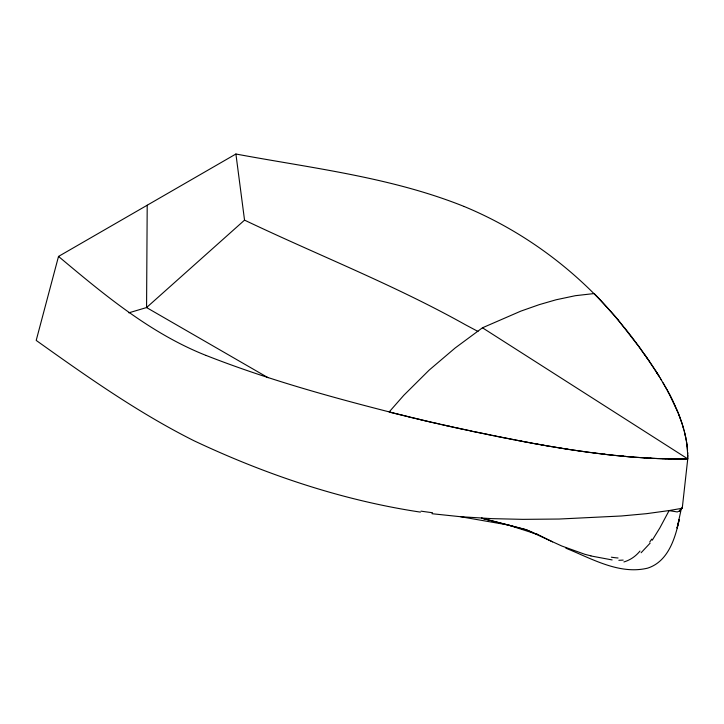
<?xml version="1.0" encoding="UTF-8"?>
<svg xmlns="http://www.w3.org/2000/svg" width="724" height="724" viewBox="0 0 724 724"><rect width="100%" height="100%" fill="white"/><g stroke="black" fill="none" stroke-linecap="round" stroke-linejoin="round"><path stroke-width="1.09" d="M147.207 205.218L146.565 307.555L268.052 377.693M687.791 458.328L687.8 456.79M669.619 510.474L682.252 508.248L682.252 507.09M687.791 458.518L682.252 508.248M464.066 206.458C391.313 177.262 312.442 168.276 235.906 154.013L58.517 256.432L36.2 340.416C86.98 376.625 138.221 412.807 194.104 440.807C265.853 474.618 341.818 500.266 420.4 512.112M679.664 511.533L680.316 509.415M652.252 540.213L659.836 527.95L669.121 510.556M650.143 543.118L641.111 552.747M235.906 154.013L244.54 220.132L146.565 307.555L128.827 312.831M598.576 298.044L594.205 293.555L575.372 295.691L556.041 299.79L539.235 304.65L520.873 311.112L482.465 327.791L455.143 348L429.205 370.064L403.766 395.331L389.186 411.929L390.082 412.155M623.183 560.105L618.848 560.304M687.438 458.907L687.773 455.052M687.103 458.916L685.737 458.935M685.402 458.944L674.659 458.971M682.678 458.971L687.782 458.907L482.465 327.791M682.334 458.971L680.976 458.98M680.632 458.98L679.619 458.98M679.275 458.98L677.917 458.98M677.574 458.98L676.551 458.98M676.216 458.971L670.026 458.907M674.515 458.962L671.8 458.935M671.456 458.926L670.777 458.916M670.433 458.907L668.198 458.88M669.754 458.898L669.076 458.88M668.741 458.88L665.465 458.817M668.062 458.862L666.361 458.826M666.017 458.817L663.646 458.763M665.338 458.799L664.659 458.781M664.324 458.772L662.741 458.735M663.302 458.745L660.921 458.681M662.632 458.717L657.066 458.536M660.596 458.654L659.238 458.6M658.894 458.591L655.03 458.446M656.867 458.509L655.854 458.464M654.831 458.419L653.817 458.373M655.51 458.455L651.971 458.31M652.804 458.328L653.482 458.364M651.79 458.283L650.749 458.247M650.957 458.256L652.469 458.31M650.143 458.211L650.776 458.229M650.442 458.229L651.111 458.247M649.763 458.174L647.672 458.084M649.319 458.174L650.433 458.211M649.084 458.138L646.849 458.03M647.736 458.066L632.876 457.079M646.722 458.002L644.378 457.885M644.36 457.867L643.346 457.803M643.012 457.776L640.984 457.64M639.645 457.55L640.649 457.622M638.966 457.505L637.962 457.432M637.618 457.414L633.925 457.134M633.591 457.106L629.002 456.763M431.938 513.714L460.663 516.728L491.886 518.637L522.764 519.352L559.1 519.036L621.454 515.977L646.55 513.669L668.876 510.592L677.284 511.94L679.999 510.746L681.456 508.103L677.076 528.104L679.212 519.551C675.23 538.439 668.125 561.553 647.654 568.141C619.165 575.01 591.363 558.421 565.86 548.195M632.577 457.025L630.903 456.889M629.898 456.808L630.568 456.862M628.894 456.726L627.065 456.6M628.034 456.681L629.563 456.781M627.889 456.636L626.097 456.509M625.129 456.428L626.884 456.545M625.21 456.401L623.482 456.274M625.88 456.455L624.034 456.328M622.939 456.22L623.871 456.274M623.201 456.22L609.952 454.907M622.387 456.174L623.536 456.247M621.527 456.057L620.522 455.966M621.292 456.066L622.197 456.12M620.197 455.93L619.192 455.83M618.857 455.803L617.527 455.668M617.192 455.631L614.522 455.36M613.861 455.287L612.857 455.179M612.522 455.152L611.527 455.043M612.133 559.933L590.856 555.942M611.192 455.007L608.413 454.735M609.536 454.826L604.667 454.31M607.164 454.6L608.205 454.672M607.21 454.563L605.291 454.382M604.223 454.219L603.228 454.102M604.884 454.292L586.159 451.966M604.042 454.238L605.219 454.337M602.567 454.02L601.246 453.867M599.255 453.622L600.911 453.821M598.929 453.577L597.273 453.378M596.947 453.333L595.626 453.17M595.3 453.124L593.318 452.871M592.983 452.826L591.671 452.654M591.01 452.563L590.024 452.437M589.363 452.346L588.051 452.174M587.39 452.084L575.336 450.418M585.752 451.857L582.141 451.351M581.815 451.305L578.865 450.88M577.227 450.645L578.539 450.835M576.576 450.545L572.349 449.975M575.263 450.355L571.164 449.794M572.331 449.912L568.802 449.432M570.693 449.667L567.616 449.251M567.761 449.215L565.254 448.88M566.439 449.07L568.412 449.314M565.489 448.853L561.145 448.228M564.077 448.69L566.141 448.961M562.566 448.391L563.86 448.599M561.263 448.183L558.213 447.749M559.679 447.984L562.24 448.337M559.643 447.921L555.29 447.269M557.697 447.595L553.824 447.025M555.109 447.17L550.828 446.518M553.163 446.844L547.769 445.993M550.584 446.409L546.24 445.731M546.385 445.685L543.181 445.197M544.71 445.468L547.353 445.848M460.663 516.728L508.266 525.009L526.185 529.724L534.022 532.964M544.457 445.351L541.652 444.925M540.131 444.654L543.163 445.124M539.95 444.554L535.063 443.749M541.552 444.835L537.597 444.201M537.697 444.147L533.38 443.441M535.136 443.685L530.357 442.889M532.565 443.215L527.334 442.328M530.004 442.744L524.321 441.758M527.126 442.201L521.307 441.188M524.248 441.667L518.294 440.608M521.38 441.115L515.289 440.029M517.877 440.445L512.284 439.45M514.375 439.767L509.28 438.862M512.465 439.396L502.112 437.441M508.655 438.644L496.755 436.364M501.994 437.323L494.972 436.002M491.379 435.278L496.293 436.174M490.61 435.015L473.469 431.567M487.786 434.545L494.085 435.73M487.451 434.373L469.894 430.807M472.03 431.151L466.328 430.047M468.89 430.49L459.695 428.617M465.758 429.821L453.432 427.26M459.505 428.463L449.269 426.336M452.952 427.033L446.337 425.685M449.532 426.273L443.414 425.033M446.418 425.585L440.5 424.373M443.007 424.816L428.861 421.712M439.287 423.974L424.644 420.734M428.472 421.495L420.707 419.802M424.472 420.563L408.074 416.78M420.481 419.621L390.236 412.345M407.341 416.454L402.481 415.259M402.173 415.187C335.945 398.481 269.762 380.471 206.114 355.448M552.539 541.878L537.95 534.584L508.266 525.009L481.424 518.14L526.185 529.724L561.824 546.023L584.811 554.285A396.951 269.029 -72.8 0 0 590.893 555.815M206.041 355.43C150.42 333.42 103.858 294.451 58.517 256.432M535.986 533.769L537.95 534.584M464.138 206.485C526.936 232.531 582.666 274.993 624.785 328.325M244.54 220.132C318.08 255.192 394.308 284.921 465.487 324.795L478.003 331.456M598.73 298.207L615.056 316.261M615.346 316.596L616.477 317.936M616.622 318.108L617.889 319.61M618.034 319.782L637.717 345.167M624.803 328.062L630.296 335.067M630.559 335.411L631.88 337.131M632.007 337.303L633.581 339.366M633.708 339.538L634.749 340.923M635.138 341.438L636.423 343.167M636.55 343.348L644.849 355.031M637.962 345.248L640.622 348.905M640.749 349.077L645.546 356.027M644.867 354.832L646.93 358M645.482 355.71L656.541 372.335M646.957 357.819L648.903 360.624M649.138 360.977L652.243 365.566M652.478 365.919L653.301 367.159M653.537 367.511L654.46 368.932M654.695 369.285L655.736 370.887M655.844 371.068L656.84 372.806M656.415 371.955L657.139 373.267M656.759 372.489L657.428 373.738M657.102 373.023L657.727 374.208M657.329 373.376L658.026 374.679M657.664 373.91L658.315 375.141M658.333 374.987L659.446 376.77M658.225 374.806L658.614 375.611M658.559 375.34L659.953 377.774M659.998 377.666L666.759 389.412M660.985 379.276L661.528 380.181M663.13 382.878L663.971 384.317M664.071 384.498L664.487 385.222M664.904 385.946L665.419 386.851M665.519 387.032L666.333 388.48M666.433 388.661L669.257 394.028M667.039 389.747L667.438 390.471M667.537 390.652L668.198 392.046M668.324 392.109L668.904 393.204M669.193 393.747L677.917 412.454M669.383 394.118L669.673 394.661M669.772 394.842L670.243 395.757M670.334 395.938L670.714 396.671M670.804 396.852L671.266 397.766M671.356 397.956L671.818 398.87M671.908 399.051L672.27 399.784M672.361 399.974L672.723 400.707M672.804 400.888L673.248 401.811M673.338 401.992L674.288 404.019M674.379 404.2L675.221 406.046M675.302 406.236L676.687 409.386M676.768 409.567L677.157 410.499M677.239 410.68L677.628 411.748M677.7 411.793L678.678 414.219M678.234 413.096L681.293 421.431M678.75 414.399L679.04 415.151M679.112 415.341L679.402 416.083M679.474 416.273L679.682 416.834M679.755 417.015L680.026 417.766M680.098 417.956L680.967 420.391M681.23 421.142L681.501 422.047M681.356 421.513L681.601 422.354M681.546 422.083L682.189 424.128M681.673 422.454L682.008 423.585M682.108 423.775L683.773 429.441M682.461 424.907L682.868 426.228M682.922 426.409L683.203 427.359M683.257 427.549L683.583 428.68M683.691 429.061L684.18 430.943M684.108 430.572L685.818 438.002M684.497 432.092L684.958 433.993M685.004 434.183L685.266 435.323M685.311 435.513L685.474 436.273M685.519 436.463L685.791 437.794M685.872 438.183L686.949 444.762M686.017 438.943L686.298 440.473M686.524 441.812L686.669 442.762M686.705 442.952L686.895 444.292M686.922 444.491L687.148 446.301M687.004 445.061L687.791 456.247M687.185 446.599L687.474 449.477M687.492 449.667L687.556 450.437M687.673 452.355L687.746 453.894M432.527 512.719A543.869 351.339 -18.9 0 1 421.006 511.144M651.736 539.118A173.081 89.722 81 0 1 649.672 542.068M639.989 551.054A92.654 53.784 66 0 1 623.907 561.942M618.052 557.987A133.252 77.477 56.6 0 1 611.346 557.181"/></g></svg>
